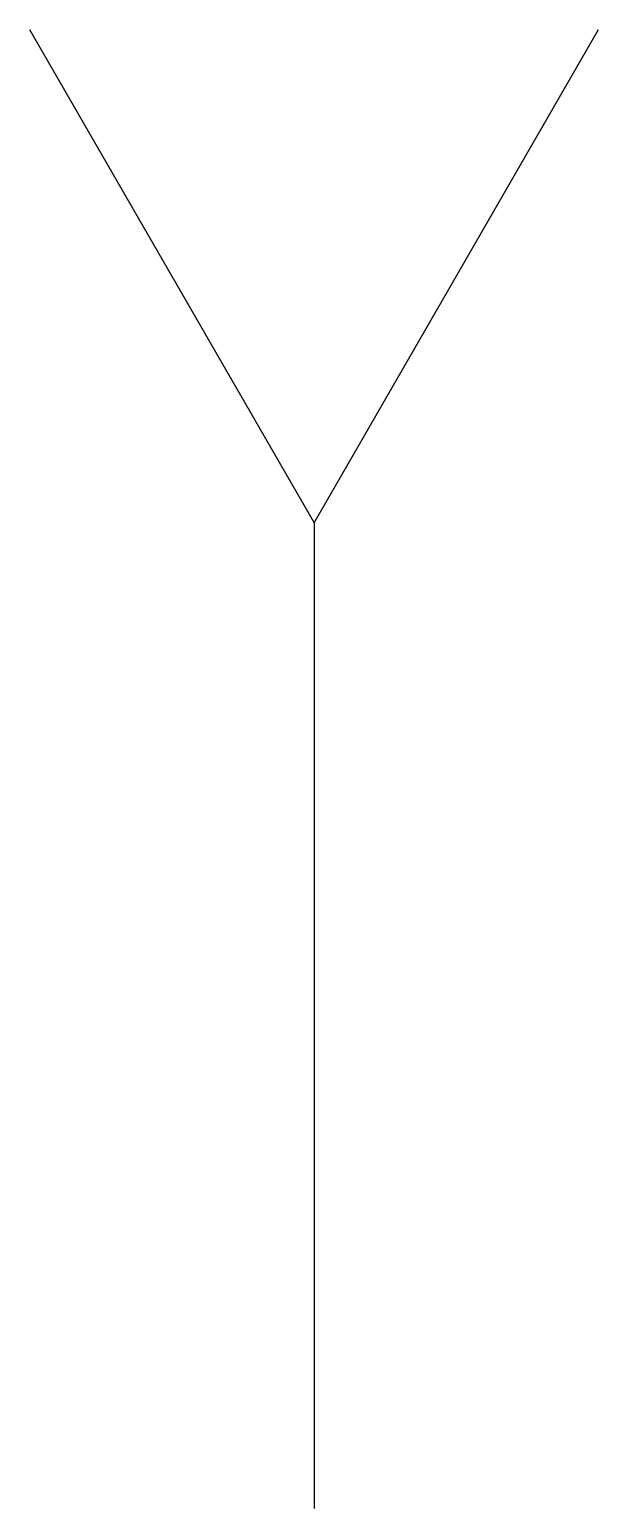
# Model space of a CAD drawing. Header units: metres. Extents: x -1.07 to 1.07, y 0 to 5.57.
import ezdxf

# ---------------------------------------------------------------- set-up
doc = ezdxf.new("R2010")
doc.units = ezdxf.units.M
doc.layers.get('0').update_dxf_attribs({"color": 150})

msp = doc.modelspace()

# ---------------------------------------------------------------- linework, layer by layer
msp.add_line((0, 3.7127), (0, 0))
at = {"flags": 128}
msp.add_lwpolyline([(-1.0709, 5.5705), (0, 3.7127), (1.0709, 5.5705)], dxfattribs=at)

doc.saveas('drawing.dxf')
